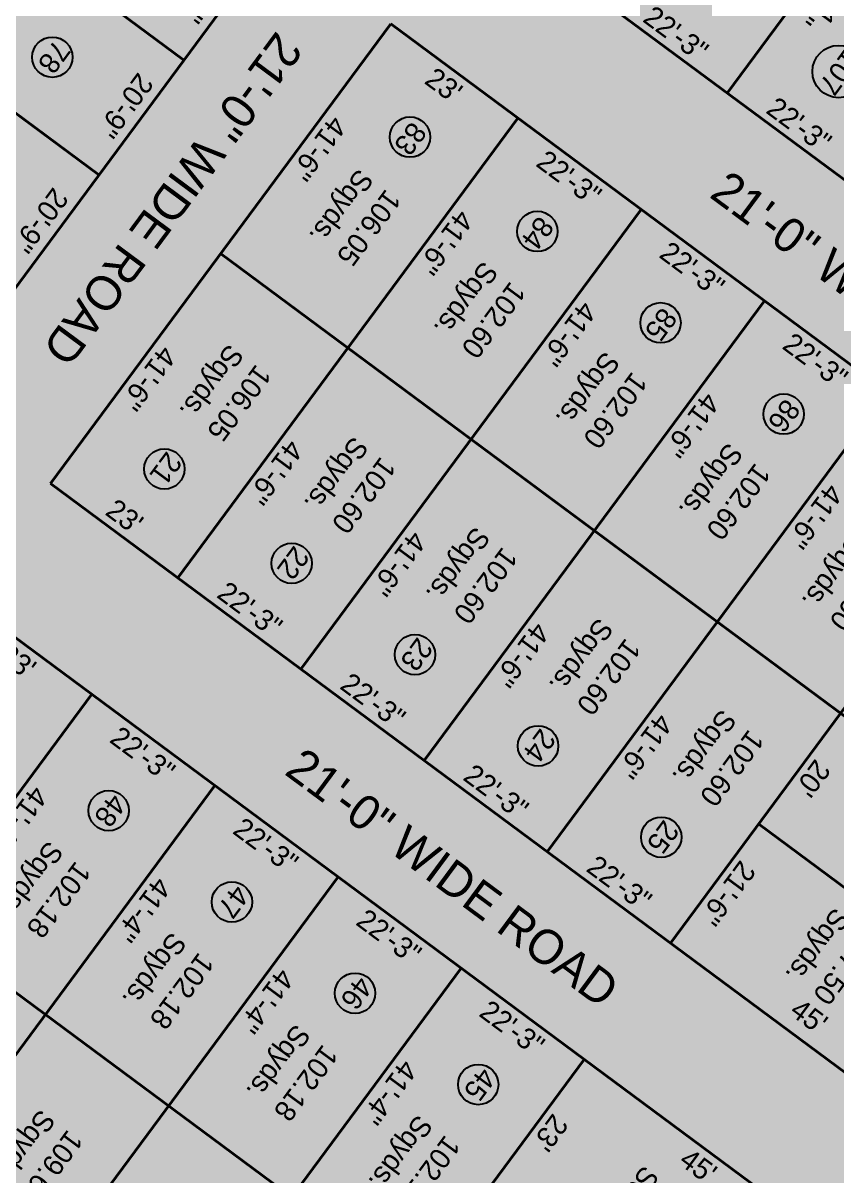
# Model space of a CAD drawing. Header units: inches. Extents: x 762346 to 770488, y 234893 to 242941.
# Drawn here: x 766003 to 767421, y 239111 to 241118 of the extents above; entities that cross this region are included whole.
import ezdxf

# ---------------------------------------------------------------- set-up
doc = ezdxf.new("R2010")
doc.units = ezdxf.units.IN
doc.header["$MEASUREMENT"] = 0
doc.header["$PDMODE"] = 66
doc.layers.get('Defpoints').update_dxf_attribs({"lineweight": 0})
doc.layers.add('DIM', color=5, linetype='Continuous', lineweight=0)
doc.layers.add('Main Road', color=7, linetype='Continuous')
doc.layers.add('Text', color=7, linetype='Continuous')
doc.styles.get("Standard").update_dxf_attribs({"font": 'comic.ttf'})
doc.dimstyles.new('SEC', dxfattribs={"dimtxt": 10, "dimasz": 0.18, "dimexe": 2, "dimexo": 2.0625, "dimgap": 0.25, "dimtad": 0, "dimdec": 1, "dimrnd": 0.0025, "dimzin": 0, "dimdsep": 46, "dimlunit": 4, "dimtxsty": 'Standard', "dimcen": 0.09, "dimclrd": 256, "dimclre": 256, "dimclrt": 256, "dimadec": 0, "dimazin": 0, "dimtfac": 1, "dimtdec": 1, "dimtofl": 0, "dimtmove": 0, "dimatfit": 3, "dimfxl": 1, "dimtolj": 1, "dimtzin": 0, "dimlwd": -1, "dimlwe": -1, "dimarcsym": 0})

# ---------------------------------------------------------------- blocks, each defined once
blk = doc.blocks.new('*D5')
at = {"layer": 'Defpoints', "color": 0, "transparency": 16777216}
for p in [(765900.6, 240657.4, 99.9), (765931.5, 240657.4), (765900.6, 240390.4, 99.9)]:
    blk.add_point(p, dxfattribs=at)
at = {"layer": 'DIM', "color": 5, "transparency": 16777216, "insert": (765931.5, 240523.9), "char_height": 36, "attachment_point": 5, "rotation": 90}
blk.add_mtext('\\A1;22\'-3"', dxfattribs=at)
blk = doc.blocks.new('_Oblique')
at = {"color": 0, "linetype": 'ByBlock', "lineweight": -2}
blk.add_line((-0.5, -0.5), (0.5, 0.5), dxfattribs=at)
blk = doc.blocks.new('*D6')
at = {"layer": 'Defpoints', "color": 0, "transparency": 16777216}
for p in [(765900.6, 240390.4, 99.9), (765931.5, 240390.4), (765900.6, 240114.2, 99.9)]:
    blk.add_point(p, dxfattribs=at)
at = {"layer": 'DIM', "color": 5, "transparency": 16777216, "insert": (765931.5, 240252.3), "char_height": 36, "attachment_point": 5, "rotation": 90}
blk.add_mtext("\\A1;23'", dxfattribs=at)
blk = doc.blocks.new('*D18')
at = {"layer": 'Defpoints', "color": 0, "transparency": 16777216}
for p in [(766176.5, 241487.4), (765900.6, 241458.4, 99.9), (766176.5, 241458.4, 99.9)]:
    blk.add_point(p, dxfattribs=at)
at = {"layer": 'DIM', "color": 5, "transparency": 16777216, "insert": (766038.5, 241487.4), "char_height": 36, "attachment_point": 5}
blk.add_mtext("\\A1;23'", dxfattribs=at)
blk = doc.blocks.new('*D289')
at = {"layer": 'Defpoints', "color": 0, "transparency": 16777216}
for p in [(765166.5, 239862.2, 99.9), (765415.2, 239862.2, 99.9), (765415.2, 239828)]:
    blk.add_point(p, dxfattribs=at)
at = {"layer": 'DIM', "color": 5, "transparency": 16777216, "insert": (765290.9, 239828), "char_height": 36, "attachment_point": 5}
blk.add_mtext('\\A1;20\'-9"', dxfattribs=at)
blk = doc.blocks.new('*D83')
at = {"layer": 'Defpoints', "color": 0, "transparency": 16777216}
for p in [(764917.7, 239862.2, 99.9), (765166.5, 239862.2, 99.9), (765166.5, 239828)]:
    blk.add_point(p, dxfattribs=at)
at = {"layer": 'DIM', "color": 5, "transparency": 16777216, "insert": (765042.1, 239828), "char_height": 36, "attachment_point": 5}
blk.add_mtext('\\A1;20\'-9"', dxfattribs=at)
blk = doc.blocks.new('*D84')
at = {"layer": 'Defpoints', "color": 0, "transparency": 16777216}
for p in [(764917.7, 239862.2, 99.9), (764917.7, 239280.2, 99.9), (764960.5, 239280.2)]:
    blk.add_point(p, dxfattribs=at)
at = {"layer": 'DIM', "color": 5, "transparency": 16777216, "insert": (764960.5, 239571.2), "char_height": 36, "attachment_point": 5, "rotation": 90}
blk.add_mtext('\\A1;48\'-6"', dxfattribs=at)
blk = doc.blocks.new('*D85')
at = {"layer": 'Defpoints', "color": 0, "transparency": 16777216}
for p in [(764669, 239862.2, 99.9), (764917.7, 239862.2, 99.9), (764917.7, 239828)]:
    blk.add_point(p, dxfattribs=at)
at = {"layer": 'DIM', "color": 5, "transparency": 16777216, "insert": (764793.4, 239828), "char_height": 36, "attachment_point": 5}
blk.add_mtext('\\A1;20\'-9"', dxfattribs=at)
blk = doc.blocks.new('*D98')
at = {"layer": 'Defpoints', "color": 0, "transparency": 16777216}
for p in [(765900.6, 240924.4, 99.9), (765931.5, 240924.4), (765900.6, 240657.4, 99.9)]:
    blk.add_point(p, dxfattribs=at)
at = {"layer": 'DIM', "color": 5, "transparency": 16777216, "insert": (765931.5, 240790.9), "char_height": 36, "attachment_point": 5, "rotation": 90}
blk.add_mtext('\\A1;22\'-3"', dxfattribs=at)
blk = doc.blocks.new('*D100')
at = {"layer": 'Defpoints', "color": 0, "transparency": 16777216}
for p in [(765900.6, 241191.4, 99.9), (765931.5, 241191.4), (765900.6, 240924.4, 99.9)]:
    blk.add_point(p, dxfattribs=at)
at = {"layer": 'DIM', "color": 5, "transparency": 16777216, "insert": (765931.5, 241057.9), "char_height": 36, "attachment_point": 5, "rotation": 90}
blk.add_mtext('\\A1;22\'-3"', dxfattribs=at)
blk = doc.blocks.new('*D102')
at = {"layer": 'Defpoints', "color": 0, "transparency": 16777216}
for p in [(766928.4, 240953.4), (766396.6, 240924.4, 99.9), (766928.4, 240924.4, 99.9)]:
    blk.add_point(p, dxfattribs=at)
at = {"layer": 'DIM', "color": 5, "transparency": 16777216, "insert": (766662.5, 240953.4), "char_height": 36, "attachment_point": 5}
blk.add_mtext('\\A1;44\'-4"', dxfattribs=at)
blk = doc.blocks.new('*D103')
at = {"layer": 'Defpoints', "color": 0, "transparency": 16777216}
for p in [(765900.6, 241458.4, 99.9), (765931.5, 241458.4), (765900.6, 241191.4, 99.9)]:
    blk.add_point(p, dxfattribs=at)
at = {"layer": 'DIM', "color": 5, "transparency": 16777216, "insert": (765931.5, 241324.9), "char_height": 36, "attachment_point": 5, "rotation": 90}
blk.add_mtext('\\A1;22\'-3"', dxfattribs=at)
blk = doc.blocks.new('*D106')
at = {"layer": 'Defpoints', "color": 0, "transparency": 16777216}
for p in [(764370.4, 240657.4), (764400.4, 240657.4, 99.9), (764400.4, 240390.4, 99.9)]:
    blk.add_point(p, dxfattribs=at)
at = {"layer": 'DIM', "color": 5, "transparency": 16777216, "insert": (764370.4, 240523.9), "char_height": 36, "attachment_point": 5, "rotation": 90}
blk.add_mtext('\\A1;22\'-3"', dxfattribs=at)
blk = doc.blocks.new('*D108')
at = {"layer": 'Defpoints', "color": 0, "transparency": 16777216}
for p in [(764370.4, 240924.4), (764400.4, 240924.4, 99.9), (764400.4, 240657.4, 99.9)]:
    blk.add_point(p, dxfattribs=at)
at = {"layer": 'DIM', "color": 5, "transparency": 16777216, "insert": (764370.4, 240790.9), "char_height": 36, "attachment_point": 5, "rotation": 90}
blk.add_mtext('\\A1;22\'-3"', dxfattribs=at)
blk = doc.blocks.new('*D114')
at = {"layer": 'Defpoints', "color": 0, "transparency": 16777216}
for p in [(764652.4, 240657.4, 99.9), (764683.3, 240657.4), (764652.4, 240390.4, 99.9)]:
    blk.add_point(p, dxfattribs=at)
at = {"layer": 'DIM', "color": 5, "transparency": 16777216, "insert": (764683.3, 240523.9), "char_height": 36, "attachment_point": 5, "rotation": 90}
blk.add_mtext('\\A1;22\'-3"', dxfattribs=at)
blk = doc.blocks.new('*D117')
at = {"layer": 'Defpoints', "color": 0, "transparency": 16777216}
for p in [(764652.4, 240924.4, 99.9), (764683.3, 240924.4), (764652.4, 240657.4, 99.9)]:
    blk.add_point(p, dxfattribs=at)
at = {"layer": 'DIM', "color": 5, "transparency": 16777216, "insert": (764683.3, 240790.9), "char_height": 36, "attachment_point": 5, "rotation": 90}
blk.add_mtext('\\A1;22\'-3"', dxfattribs=at)
blk = doc.blocks.new('*D118')
at = {"layer": 'Defpoints', "color": 0, "transparency": 16777216}
for p in [(764652.4, 241191.4, 99.9), (764683.3, 241191.4), (764652.4, 240924.4, 99.9)]:
    blk.add_point(p, dxfattribs=at)
at = {"layer": 'DIM', "color": 5, "transparency": 16777216, "insert": (764683.3, 241057.9), "char_height": 36, "attachment_point": 5, "rotation": 90}
blk.add_mtext('\\A1;22\'-3"', dxfattribs=at)
blk = doc.blocks.new('*D120')
at = {"layer": 'Defpoints', "color": 0, "transparency": 16777216}
for p in [(765648.6, 240418), (765150.5, 240390.2, 99.9), (765648.6, 240390.2, 99.9)]:
    blk.add_point(p, dxfattribs=at)
at = {"layer": 'DIM', "color": 5, "transparency": 16777216, "insert": (765399.5, 240418), "char_height": 36, "attachment_point": 5}
blk.add_mtext('\\A1;41\'-6"', dxfattribs=at)
blk = doc.blocks.new('*D121')
at = {"layer": 'Defpoints', "color": 0, "transparency": 16777216}
for p in [(764652.4, 240418), (764652.4, 240390.2, 99.9), (765150.5, 240390.2, 99.9)]:
    blk.add_point(p, dxfattribs=at)
at = {"layer": 'DIM', "color": 5, "transparency": 16777216, "insert": (764901.5, 240418), "char_height": 36, "attachment_point": 5}
blk.add_mtext('\\A1;41\'-6"', dxfattribs=at)
blk = doc.blocks.new('*D122')
at = {"layer": 'Defpoints', "color": 0, "transparency": 16777216}
for p in [(765648.6, 240685.2), (765150.5, 240657.4, 99.9), (765648.6, 240657.4, 99.9)]:
    blk.add_point(p, dxfattribs=at)
at = {"layer": 'DIM', "color": 5, "transparency": 16777216, "insert": (765399.5, 240685.2), "char_height": 36, "attachment_point": 5}
blk.add_mtext('\\A1;41\'-6"', dxfattribs=at)
blk = doc.blocks.new('*D123')
at = {"layer": 'Defpoints', "color": 0, "transparency": 16777216}
for p in [(764652.4, 240685.2), (764652.4, 240657.4, 99.9), (765150.5, 240657.4, 99.9)]:
    blk.add_point(p, dxfattribs=at)
at = {"layer": 'DIM', "color": 5, "transparency": 16777216, "insert": (764901.5, 240685.2), "char_height": 36, "attachment_point": 5}
blk.add_mtext('\\A1;41\'-6"', dxfattribs=at)
blk = doc.blocks.new('*D124')
at = {"layer": 'Defpoints', "color": 0, "transparency": 16777216}
for p in [(765648.6, 241219.2), (765150.5, 241191.4, 99.9), (765648.6, 241191.4, 99.9)]:
    blk.add_point(p, dxfattribs=at)
at = {"layer": 'DIM', "color": 5, "transparency": 16777216, "insert": (765399.5, 241219.2), "char_height": 36, "attachment_point": 5}
blk.add_mtext('\\A1;41\'-6"', dxfattribs=at)
blk = doc.blocks.new('*D125')
at = {"layer": 'Defpoints', "color": 0, "transparency": 16777216}
for p in [(764652.4, 241219.2), (764652.4, 241191.4, 99.9), (765150.5, 241191.4, 99.9)]:
    blk.add_point(p, dxfattribs=at)
at = {"layer": 'DIM', "color": 5, "transparency": 16777216, "insert": (764901.5, 241219.2), "char_height": 36, "attachment_point": 5}
blk.add_mtext('\\A1;41\'-6"', dxfattribs=at)
blk = doc.blocks.new('*D126')
at = {"layer": 'Defpoints', "color": 0, "transparency": 16777216}
for p in [(765648.6, 240952.2), (765150.5, 240924.4, 99.9), (765648.6, 240924.4, 99.9)]:
    blk.add_point(p, dxfattribs=at)
at = {"layer": 'DIM', "color": 5, "transparency": 16777216, "insert": (765399.5, 240952.2), "char_height": 36, "attachment_point": 5}
blk.add_mtext('\\A1;41\'-6"', dxfattribs=at)
blk = doc.blocks.new('*D127')
at = {"layer": 'Defpoints', "color": 0, "transparency": 16777216}
for p in [(764652.4, 240952.2), (764652.4, 240924.4, 99.9), (765150.5, 240924.4, 99.9)]:
    blk.add_point(p, dxfattribs=at)
at = {"layer": 'DIM', "color": 5, "transparency": 16777216, "insert": (764901.5, 240952.2), "char_height": 36, "attachment_point": 5}
blk.add_mtext('\\A1;41\'-6"', dxfattribs=at)
blk = doc.blocks.new('*D129')
at = {"layer": 'Defpoints', "color": 0, "transparency": 16777216}
for p in [(765390.5, 241487.4), (765150.5, 241458.4, 99.9), (765390.5, 241458.4, 99.9)]:
    blk.add_point(p, dxfattribs=at)
at = {"layer": 'DIM', "color": 5, "transparency": 16777216, "insert": (765270.5, 241487.4), "char_height": 36, "attachment_point": 5}
blk.add_mtext("\\A1;20'", dxfattribs=at)
blk = doc.blocks.new('*D130')
at = {"layer": 'Defpoints', "color": 0, "transparency": 16777216}
for p in [(765648.6, 241487.4), (765390.5, 241458.4, 99.9), (765648.6, 241458.4, 99.9)]:
    blk.add_point(p, dxfattribs=at)
at = {"layer": 'DIM', "color": 5, "transparency": 16777216, "insert": (765519.5, 241487.4), "char_height": 36, "attachment_point": 5}
blk.add_mtext('\\A1;21\'-6"', dxfattribs=at)
blk = doc.blocks.new('*D134')
at = {"layer": 'Defpoints', "color": 0, "transparency": 16777216}
for p in [(765607.3, 241998.4), (765648.6, 241998.4, 99.9), (765648.6, 241458.4, 99.9)]:
    blk.add_point(p, dxfattribs=at)
at = {"layer": 'DIM', "color": 5, "transparency": 16777216, "insert": (765607.3, 241728.4), "char_height": 36, "attachment_point": 5, "rotation": 90}
blk.add_mtext("\\A1;45'", dxfattribs=at)
blk = doc.blocks.new('*D136')
at = {"layer": 'Defpoints', "color": 0, "transparency": 16777216}
for p in [(765150.5, 241998.4, 99.9), (765191.8, 241998.4), (765150.5, 241458.4, 99.9)]:
    blk.add_point(p, dxfattribs=at)
at = {"layer": 'DIM', "color": 5, "transparency": 16777216, "insert": (765191.8, 241728.4), "char_height": 36, "attachment_point": 5, "rotation": 90}
blk.add_mtext("\\A1;45'", dxfattribs=at)
blk = doc.blocks.new('*D171')
at = {"layer": 'Defpoints', "color": 0, "transparency": 16777216}
for p in [(765617.7, 240657.4), (765648.6, 240657.4, 99.9), (765648.6, 240390.4, 99.9)]:
    blk.add_point(p, dxfattribs=at)
at = {"layer": 'DIM', "color": 5, "transparency": 16777216, "insert": (765617.7, 240523.9), "char_height": 36, "attachment_point": 5, "rotation": 90}
blk.add_mtext('\\A1;22\'-3"', dxfattribs=at)
blk = doc.blocks.new('*D172')
at = {"layer": 'Defpoints', "color": 0, "transparency": 16777216}
for p in [(765617.7, 240924.4), (765648.6, 240924.4, 99.9), (765648.6, 240657.4, 99.9)]:
    blk.add_point(p, dxfattribs=at)
at = {"layer": 'DIM', "color": 5, "transparency": 16777216, "insert": (765617.7, 240790.9), "char_height": 36, "attachment_point": 5, "rotation": 90}
blk.add_mtext('\\A1;22\'-3"', dxfattribs=at)
blk = doc.blocks.new('*D173')
at = {"layer": 'Defpoints', "color": 0, "transparency": 16777216}
for p in [(765617.7, 241191.4), (765648.6, 241191.4, 99.9), (765648.6, 240924.4, 99.9)]:
    blk.add_point(p, dxfattribs=at)
at = {"layer": 'DIM', "color": 5, "transparency": 16777216, "insert": (765617.7, 241057.9), "char_height": 36, "attachment_point": 5, "rotation": 90}
blk.add_mtext('\\A1;22\'-3"', dxfattribs=at)
blk = doc.blocks.new('*D174')
at = {"layer": 'Defpoints', "color": 0, "transparency": 16777216}
for p in [(765617.7, 241458.4), (765648.6, 241458.4, 99.9), (765648.6, 241191.4, 99.9)]:
    blk.add_point(p, dxfattribs=at)
at = {"layer": 'DIM', "color": 5, "transparency": 16777216, "insert": (765617.7, 241324.9), "char_height": 36, "attachment_point": 5, "rotation": 90}
blk.add_mtext('\\A1;22\'-3"', dxfattribs=at)
blk = doc.blocks.new('*D185')
at = {"layer": 'Defpoints', "color": 0, "transparency": 16777216}
for p in [(765166.5, 239862.2, 99.9), (765166.5, 239280.2, 99.9), (765200.9, 239280.2)]:
    blk.add_point(p, dxfattribs=at)
at = {"layer": 'DIM', "color": 5, "transparency": 16777216, "insert": (765200.9, 239571.2), "char_height": 36, "attachment_point": 5, "rotation": 90}
blk.add_mtext('\\A1;48\'-6"', dxfattribs=at)
blk = doc.blocks.new('*D201')
at = {"layer": 'Defpoints', "color": 0, "transparency": 16777216}
for p in [(766396.6, 240419.4), (765900.6, 240390.4, 99.9), (766396.6, 240390.4, 99.9)]:
    blk.add_point(p, dxfattribs=at)
at = {"layer": 'DIM', "color": 5, "transparency": 16777216, "insert": (766148.6, 240419.4), "char_height": 36, "attachment_point": 5}
blk.add_mtext('\\A1;41\'-4"', dxfattribs=at)
blk = doc.blocks.new('*D202')
at = {"layer": 'Defpoints', "color": 0, "transparency": 16777216}
for p in [(766396.6, 240686.4), (765900.6, 240657.4, 99.9), (766396.6, 240657.4, 99.9)]:
    blk.add_point(p, dxfattribs=at)
at = {"layer": 'DIM', "color": 5, "transparency": 16777216, "insert": (766148.6, 240686.4), "char_height": 36, "attachment_point": 5}
blk.add_mtext('\\A1;41\'-4"', dxfattribs=at)
blk = doc.blocks.new('*D227')
at = {"layer": 'Defpoints', "color": 0, "transparency": 16777216}
for p in [(766396.6, 240953.4), (765900.6, 240924.4, 99.9), (766396.6, 240924.4, 99.9)]:
    blk.add_point(p, dxfattribs=at)
at = {"layer": 'DIM', "color": 5, "transparency": 16777216, "insert": (766148.6, 240953.4), "char_height": 36, "attachment_point": 5}
blk.add_mtext('\\A1;41\'-4"', dxfattribs=at)
blk = doc.blocks.new('*D228')
at = {"layer": 'Defpoints', "color": 0, "transparency": 16777216}
for p in [(766396.6, 241220.4), (765900.6, 241191.4, 99.9), (766396.6, 241191.4, 99.9)]:
    blk.add_point(p, dxfattribs=at)
at = {"layer": 'DIM', "color": 5, "transparency": 16777216, "insert": (766148.6, 241220.4), "char_height": 36, "attachment_point": 5}
blk.add_mtext('\\A1;41\'-4"', dxfattribs=at)
blk = doc.blocks.new('*D229')
at = {"layer": 'Defpoints', "color": 0, "transparency": 16777216}
for p in [(766928.4, 240686.4), (766396.6, 240657.4, 99.9), (766928.4, 240657.4, 99.9)]:
    blk.add_point(p, dxfattribs=at)
at = {"layer": 'DIM', "color": 5, "transparency": 16777216, "insert": (766662.5, 240686.4), "char_height": 36, "attachment_point": 5}
blk.add_mtext('\\A1;44\'-4"', dxfattribs=at)
blk = doc.blocks.new('*D245')
at = {"layer": 'Defpoints', "color": 0, "transparency": 16777216}
for p in [(765900.6, 241998.4, 99.9), (765931.5, 241998.4), (765900.6, 241458.4, 99.9)]:
    blk.add_point(p, dxfattribs=at)
at = {"layer": 'DIM', "color": 5, "transparency": 16777216, "insert": (765931.5, 241728.4), "char_height": 36, "attachment_point": 5, "rotation": 90}
blk.add_mtext("\\A1;45'", dxfattribs=at)
blk = doc.blocks.new('*D246')
at = {"layer": 'Defpoints', "color": 0, "transparency": 16777216}
for p in [(765648.6, 240143.2), (765150.5, 240114.2, 99.9), (765648.6, 240114.2, 99.9)]:
    blk.add_point(p, dxfattribs=at)
at = {"layer": 'DIM', "color": 5, "transparency": 16777216, "insert": (765399.5, 240143.2), "char_height": 36, "attachment_point": 5}
blk.add_mtext('\\A1;41\'-6"', dxfattribs=at)
blk = doc.blocks.new('*D247')
at = {"layer": 'Defpoints', "color": 0, "transparency": 16777216}
for p in [(765150.5, 240143.2), (764652.4, 240114.2, 99.9), (765150.5, 240114.2, 99.9)]:
    blk.add_point(p, dxfattribs=at)
at = {"layer": 'DIM', "color": 5, "transparency": 16777216, "insert": (764901.5, 240143.2), "char_height": 36, "attachment_point": 5}
blk.add_mtext('\\A1;41\'-6"', dxfattribs=at)
blk = doc.blocks.new('*D235')
at = {"layer": 'Defpoints', "color": 0, "transparency": 16777216}
for p in [(764400.4, 240686.4), (763895.1, 240657.4, 99.9), (764400.4, 240657.4, 99.9)]:
    blk.add_point(p, dxfattribs=at)
at = {"layer": 'DIM', "color": 5, "transparency": 16777216, "insert": (764147.8, 240686.4), "char_height": 36, "attachment_point": 5}
blk.add_mtext('\\A1;42\'-1{\\H1x;\\S1/2;}"', dxfattribs=at)
blk = doc.blocks.new('*D218')
at = {"layer": 'Defpoints', "color": 0, "transparency": 16777216}
for p in [(764652.4, 240390.2, 99.9), (764683.3, 240390.2), (764652.4, 240114.2, 99.9)]:
    blk.add_point(p, dxfattribs=at)
at = {"layer": 'DIM', "color": 5, "transparency": 16777216, "insert": (764683.3, 240252.2), "char_height": 36, "attachment_point": 5, "rotation": 90}
blk.add_mtext("\\A1;23'", dxfattribs=at)
blk = doc.blocks.new('*D219')
at = {"layer": 'Defpoints', "color": 0, "transparency": 16777216}
for p in [(765617.7, 240390.2), (765648.6, 240390.2, 99.9), (765648.6, 240114.2, 99.9)]:
    blk.add_point(p, dxfattribs=at)
at = {"layer": 'DIM', "color": 5, "transparency": 16777216, "insert": (765617.7, 240252.2), "char_height": 36, "attachment_point": 5, "rotation": 90}
blk.add_mtext("\\A1;23'", dxfattribs=at)
blk = doc.blocks.new('ram')
h = blk.add_hatch(color=9)
h.dxf.hatch_style = 1
h.paths.add_polyline_path([(767180.38, 244148.95), (766928.38, 244137.29), (766928.38, 242250.42), (765900.58, 242250.42), (765900.58, 244089.74), (765648.58, 244078.08), (765648.58, 242250.42), (764652.41, 242250.42), (764652.41, 244032), (764400.41, 244020.34), (764400.41, 242253.42), (763879.97, 242253.42), (763882.39, 241998.42), (764400.41, 241998.42), (764400.41, 240114.2), (763900.25, 240114.2), (763902.64, 239862.2), (767662.2, 239862.2), (767662.2, 240114.2), (767180.38, 240114.2), (767180.38, 240235.14), (767662.2, 240235.14), (769262.47, 240358.15), (769256.94, 240456.72), (769185.91, 240476.03), (769326.83, 240483.92), (769250.45, 240504.25), (769244.43, 240611.81), (767648.38, 240489.13), (767180.38, 240489.13)])
h.paths.add_polyline_path([(766928.38, 241998.42), (766928.38, 240114.2), (765900.58, 240114.2), (765900.58, 241998.42)], flags=16)
h.paths.add_polyline_path([(765648.58, 241998.42), (765648.58, 240114.2), (764652.41, 240114.2), (764652.41, 241998.42)], flags=16)
at = {"true_color": 0x7aafdf}
h = blk.add_hatch(color=143, dxfattribs=at)
h.dxf.hatch_style = 1
h.paths.add_polyline_path([(764400.41, 241998.42), (763882.39, 241998.42), (763900.25, 240114.2), (764400.41, 240114.2)])
at = {"true_color": 0xfecc66}
h = blk.add_hatch(color=31, dxfattribs=at)
h.dxf.hatch_style = 1
h.paths.add_polyline_path([(765648.58, 241998.42), (764652.41, 241998.42), (764652.41, 240114.2), (765648.58, 240114.2)])
at = {"true_color": 0xf27172}
h = blk.add_hatch(color=11, dxfattribs=at)
h.dxf.hatch_style = 1
h.paths.add_polyline_path([(766928.38, 241998.42), (765900.58, 241998.42), (765900.58, 240114.2), (766928.38, 240114.2)])
h = blk.add_hatch(color=4)
h.dxf.hatch_style = 1
h.paths.add_polyline_path([(767662.2, 239862.2), (763902.64, 239862.2), (763908.16, 239280.21), (767662.2, 239280.21)])
at = {"lineweight": 40}
for p, q in [((764400.41, 240114.2), (764400.41, 241998.42)), ((764652.41, 240114.2), (764652.41, 241998.42)), ((765150.49, 241998.42), (765150.49, 240114.2)), ((765648.58, 241998.42), (765648.58, 240114.2)), ((765900.58, 241998.42), (765900.58, 240114.2)), ((766396.57, 241458.42), (766396.57, 240114.2)), ((765648.58, 240114.2), (764652.41, 240114.2)), ((765166.49, 239862.2), (765166.49, 238500.21))]:
    blk.add_line(p, q, dxfattribs=at)
for points in [[(765150.49, 240114.2), (765150.49, 241998.42)], [(765390.49, 241458.42), (765390.49, 241998.42)], [(765648.58, 241458.42), (764652.41, 241458.42)], [(766928.38, 241458.42), (765900.58, 241458.42)], [(765648.58, 241191.42), (764652.41, 241191.42)], [(766928.38, 241191.42), (765900.58, 241191.42)], [(765648.58, 240924.42), (764652.41, 240924.42)], [(766928.38, 240924.42), (765900.58, 240924.42)], [(764400.41, 240657.42), (763895.1, 240657.42)], [(765648.58, 240657.42), (764652.41, 240657.42)], [(766928.38, 240657.42), (765900.58, 240657.42)], [(764652.41, 240390.2), (765648.58, 240390.2)], [(766928.38, 240390.42), (765900.58, 240390.42)], [(767662.2, 239862.2), (763902.64, 239862.2)], [(764917.74, 238500.21), (764917.74, 239862.2)], [(765166.49, 238500.21), (765166.49, 239862.2)]]:
    blk.add_lwpolyline(points, dxfattribs=at)
for centre, radius in [((765509.98, 241335.91), 35.16), ((766045.77, 241335.91), 35.16), ((764791.01, 241068.91), 35.16), ((765509.98, 241068.91), 35.16), ((766045.77, 241068.91), 35.16), ((764791.01, 240801.91), 35.16), ((765509.98, 240801.91), 35.16), ((766045.77, 240801.91), 35.16), ((764254.91, 240790.76), 45.51), ((764791.01, 240534.69), 35.16), ((765509.98, 240534.69), 35.16), ((766045.77, 240534.69), 35.16), ((764791.01, 240258.69), 35.16), ((765509.98, 240258.69), 35.16), ((765050.07, 239675.2), 35.16)]:
    blk.add_circle(centre, radius)
at = {"layer": 'Main Road', "lineweight": 40, "char_height": 60, "attachment_point": 1, "rotation": 90}
for insert in [(764504.63, 240737.72, -99.87), (765752.8, 240740.72, -99.87)]:
    blk.add_mtext_dynamic_manual_height_columns('21\'-0" WIDE ROAD ', width=4787.4791, gutter_width=50, heights=[0], dxfattribs=dict(at, insert=insert))
at = {"layer": 'Main Road', "lineweight": 40, "insert": (764779.08, 240021.18, -99.87), "char_height": 60, "attachment_point": 1}
blk.add_mtext_dynamic_manual_height_columns('21\'-0" WIDE ROAD ', width=4787.4791, gutter_width=50, heights=[0], dxfattribs=at)
at = {"layer": 'Text', "lineweight": 40, "char_height": 36}
for s, insert, attachment_point in [('\\pxqc;107.50\\PSqyds.', (765402.23, 241639.42, -199.74), 7), ('\\pxqc;115\\PSqyds.', (765960.82, 241639.42, -199.74), 7), ('\\pxqc;102.60\\PSqyds.', (765058.95, 241275.08, -99.87), 9), ('\\pxqc;102.60\\PSqyds.', (765242.04, 241275.08, -99.87), 7), ('\\pxqc;102.18\\PSqyds.', (766124.24, 241270.04, -99.87), 7), ('\\pxqc;102.60\\PSqyds.', (765058.95, 241008.08, -99.87), 9), ('\\pxqc;102.60\\PSqyds.', (765242.04, 241008.08, -99.87), 7), ('\\pxqc;102.18\\PSqyds.', (766124.24, 241004.98, -99.87), 7), ('\\pxqc;102.60\\PSqyds.', (765058.95, 240741.08, -99.87), 9), ('\\pxqc;102.60\\PSqyds.', (765242.04, 240741.08, -99.87), 7), ('\\pxqc;102.18\\PSqyds.', (766124.24, 240736.04, -99.87), 7), ('\\pxqc;109.60\\PSqyds.', (766704.72, 240736.04, -99.87), 9), ('\\pxqc;102.60\\PSqyds.', (765058.95, 240477.08, -99.87), 9), ('\\pxqc;102.60\\PSqyds.', (765242.04, 240477.08, -99.87), 7), ('\\pxqc;102.18\\PSqyds.', (766124.24, 240469.04, -99.87), 7), ('\\pxqc;106.05\\PSqyds.', (765058.95, 240206.86, -99.87), 9), ('\\pxqc;106.05\\PSqyds.', (765242.04, 240206.86, -99.87), 7)]:
    blk.add_mtext_dynamic_manual_height_columns(s, width=196.5811, gutter_width=50, heights=[0], dxfattribs=dict(at, insert=insert, attachment_point=attachment_point))
at = {"layer": 'Text', "char_height": 36}
for s, insert, attachment_point in [('\\pxqc;25', (763114.25, 241320.06), 7), ('\\pxqc;45', (763650.05, 241320.06), 7), ('\\pxqc;86', (767186.74, 241053.06), 9), ('\\pxqc;24', (763114.25, 241053.06), 7), ('\\pxqc;46', (763650.05, 241053.06), 7), ('\\pxqc;85', (767186.74, 240786.06), 9), ('\\pxqc;23', (763114.25, 240786.06), 7), ('\\pxqc;47', (763650.05, 240786.06), 7), ('\\pxqc;107', (766648.8, 240774.91), 9), ('\\pxqc;84', (767186.74, 240518.84), 9), ('\\pxqc;48', (763650.05, 240518.84), 7), ('\\pxqc;22', (763114.25, 240518.84), 7), ('\\pxqc;83', (767186.74, 240242.84), 9), ('\\pxqc;21', (763114.25, 240242.84), 7), ('\\pxqc;78', (762654.35, 239659.35), 7)]:
    blk.add_mtext_dynamic_manual_height_columns(s, width=4787.4791, gutter_width=50, heights=[0], dxfattribs=dict(at, insert=insert, attachment_point=attachment_point))
at = {"layer": 'DIM'}
for p1, p2, distance, picture, middle in [((765150.49, 241458.42), (765150.49, 241998.42), -41.29, '*D136', (765191.78, 241728.42, -99.87)), ((765648.58, 241458.42), (765648.58, 241998.42), 41.29, '*D134', (765607.29, 241728.42, -99.87)), ((765900.58, 241458.42), (765900.58, 241998.42), -30.9, '*D245', (765931.48, 241728.42, -99.87)), ((765648.58, 241191.42), (765648.58, 241458.42), 30.9, '*D174', (765617.68, 241324.92, -99.87)), ((765900.58, 241191.42), (765900.58, 241458.42), -30.9, '*D103', (765931.48, 241324.92, -99.87)), ((765150.49, 241191.42), (764652.41, 241191.42), -27.79, '*D125', (764901.45, 241219.21, -99.87)), ((765150.49, 241191.42), (765648.58, 241191.42), 27.79, '*D124', (765399.54, 241219.21, -99.87)), ((764652.41, 240924.42), (764652.41, 241191.42), -30.9, '*D118', (764683.31, 241057.92, -99.87)), ((765648.58, 240924.42), (765648.58, 241191.42), 30.9, '*D173', (765617.68, 241057.92, -99.87)), ((765900.58, 240924.42), (765900.58, 241191.42), -30.9, '*D100', (765931.48, 241057.92, -99.87)), ((765150.49, 240924.42), (764652.41, 240924.42), -27.79, '*D127', (764901.45, 240952.21, -99.87)), ((765150.49, 240924.42), (765648.58, 240924.42), 27.79, '*D126', (765399.54, 240952.21, -99.87)), ((764400.41, 240657.42), (764400.41, 240924.42), 30.04, '*D108', (764370.37, 240790.92, -99.87)), ((764652.41, 240657.42), (764652.41, 240924.42), -30.9, '*D117', (764683.31, 240790.92, -99.87)), ((765648.58, 240657.42), (765648.58, 240924.42), 30.9, '*D172', (765617.68, 240790.92, -99.87)), ((765900.58, 240657.42), (765900.58, 240924.42), -30.9, '*D98', (765931.48, 240790.92, -99.87)), ((765150.49, 240657.42), (764652.41, 240657.42), -27.79, '*D123', (764901.45, 240685.21, -99.87)), ((765150.49, 240657.42), (765648.58, 240657.42), 27.79, '*D122', (765399.54, 240685.21, -99.87)), ((764400.41, 240390.42), (764400.41, 240657.42), 30.04, '*D106', (764370.37, 240523.92, -99.87)), ((764652.41, 240390.42), (764652.41, 240657.42), -30.9, '*D114', (764683.31, 240523.92, -99.87)), ((765648.58, 240390.42), (765648.58, 240657.42), 30.9, '*D171', (765617.68, 240523.92, -99.87)), ((765900.58, 240390.42), (765900.58, 240657.42), -30.9, '*D5', (765931.48, 240523.92, -99.87)), ((765150.49, 240390.2), (764652.41, 240390.2), -27.79, '*D121', (764901.45, 240418, -99.87)), ((765150.49, 240390.2), (765648.58, 240390.2), 27.79, '*D120', (765399.54, 240418, -99.87)), ((764652.41, 240114.2), (764652.41, 240390.2), -30.9, '*D218', (764683.31, 240252.2, -99.87)), ((765648.58, 240114.2), (765648.58, 240390.2), 30.9, '*D219', (765617.68, 240252.2, -99.87)), ((765900.58, 240114.2), (765900.58, 240390.42), -30.9, '*D6', (765931.48, 240252.31, -99.87)), ((764668.9897, 239862.2043), (764917.7416, 239862.2043), -34.1858, '*D85', (764793.3656, 239828.0185, -99.872)), ((764917.7416, 239862.2043), (765166.4935, 239862.2043), -34.1858, '*D83', (765042.1175, 239828.0185, -99.872)), ((764917.74, 239862.2), (764917.74, 239280.21), 42.72, '*D84', (764960.46, 239571.21, -99.87)), ((765166.49, 239862.2), (765415.25, 239862.2), -34.19, '*D289', (765290.87, 239828.02, -99.87)), ((765166.49, 239862.2), (765166.49, 239280.21), 34.39, '*D185', (765200.88, 239571.21, -99.87))]:
    dim = blk.add_aligned_dim(p1=p1, p2=p2, distance=distance, dimstyle='SEC', override={"dimtxt": 36, "dimasz": 12, "dimse1": 1, "dimse2": 1, "dimsd1": 1, "dimsd2": 1, "dimclrt": 5, "dimldrblk": 'Oblique', "dimfxl": 0.18, "dimtfillclr": 3}, dxfattribs=at)
    dim.commit()
    dim.dimension.update_dxf_attribs({"geometry": picture, "text_midpoint": middle})
for base, p1, p2, picture, middle in [((765390.49, 241487.4, -99.87), (765150.49, 241458.42), (765390.49, 241458.42), '*D129', (765270.49, 241487.4, -99.87)), ((765648.58, 241487.4, -99.87), (765390.49, 241458.42), (765648.58, 241458.42), '*D130', (765519.54, 241487.4, -99.87)), ((766176.48, 241487.4, -99.87), (765900.58, 241458.42), (766176.48, 241458.42), '*D18', (766038.53, 241487.4, -99.87)), ((766396.57, 241220.4, -99.87), (765900.58, 241191.42), (766396.57, 241191.42), '*D228', (766148.58, 241220.4, -99.87)), ((766396.57, 240953.4, -99.87), (765900.58, 240924.42), (766396.57, 240924.42), '*D227', (766148.58, 240953.4, -99.87)), ((766928.38, 240953.4, -99.87), (766396.57, 240924.42), (766928.38, 240924.42), '*D102', (766662.48, 240953.4, -99.87)), ((764400.41, 240686.4, -99.87), (763895.1, 240657.37), (764400.41, 240657.42), '*D235', (764147.75, 240686.4, -99.87)), ((766396.57, 240686.4, -99.87), (765900.58, 240657.42), (766396.57, 240657.42), '*D202', (766148.58, 240686.4, -99.87)), ((766928.38, 240686.4, -99.87), (766396.57, 240657.42), (766928.38, 240657.42), '*D229', (766662.48, 240686.4, -99.87)), ((766396.57, 240419.4, -99.87), (765900.58, 240390.42), (766396.57, 240390.42), '*D201', (766148.58, 240419.4, -99.87)), ((765150.49, 240143.19, -99.87), (764652.41, 240114.2), (765150.49, 240114.2), '*D247', (764901.45, 240143.19, -99.87)), ((765648.58, 240143.19, -99.87), (765150.49, 240114.2), (765648.58, 240114.2), '*D246', (765399.54, 240143.19, -99.87))]:
    dim = blk.add_linear_dim(base=base, p1=p1, p2=p2, dimstyle='SEC', override={"dimtxt": 36, "dimasz": 12, "dimse1": 1, "dimse2": 1, "dimsd1": 1, "dimsd2": 1, "dimclrt": 5, "dimldrblk": 'Oblique', "dimfxl": 0.18, "dimtfillclr": 3}, dxfattribs=at)
    dim.commit()
    dim.dimension.update_dxf_attribs({"geometry": picture, "text_midpoint": middle})

msp = doc.modelspace()

# ---------------------------------------------------------------- block references
at = {"rotation": 233.4756329251595}
msp.add_blockref('ram', (1028780.8, 998502.3), dxfattribs=at)

doc.saveas('drawing.dxf')
